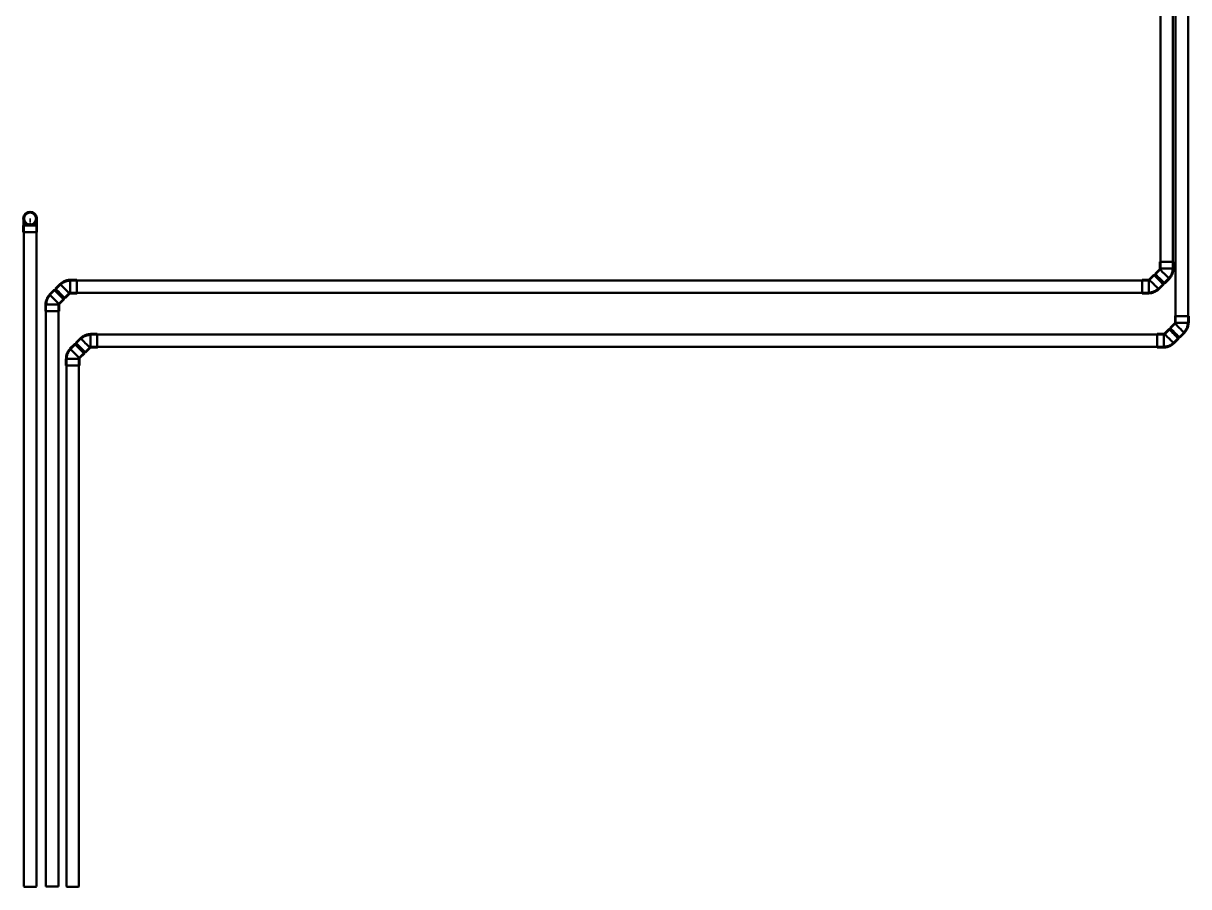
# Model space of a CAD drawing. Header units: millimetres. Extents: x -108050 to 96605, y 58136 to 140997.
# Drawn here: x -108050 to -89368, y 59946 to 73787 of the extents above; entities that cross this region are included whole.
import ezdxf

# ---------------------------------------------------------------- set-up
doc = ezdxf.new("R2010")
doc.units = ezdxf.units.MM
doc.linetypes.add('Center', pattern=[29.999999, 12, -6, 6, -6])
doc.layers.add('P-PIPE', color=3, linetype='Continuous', lineweight=50)
doc.layers.add('P-PIPE-CNTR', color=3, linetype='Center', lineweight=35)

# ---------------------------------------------------------------- blocks, each defined once
blk = doc.blocks.new('DSC_uPVC_Elbow_TienPhong - Standard-2085710-HẦM')
at = {"layer": 'P-PIPE'}
for p, q in [((-108050, 70546), (-108050, 70440)), ((-107831, 70440), (-107831, 70546))]:
    blk.add_line(p, q, dxfattribs=at)
at = {"layer": 'P-PIPE', "flags": 128}
for points in [[(-108048, 70658), (-108048, 70661), (-108048, 70665), (-108047, 70669), (-108047, 70673), (-108046, 70678), (-108045, 70682), (-108044, 70686), (-108043, 70690), (-108042, 70692)], [(-108048, 70649), (-108048, 70650), (-108048, 70652), (-108048, 70653), (-108048, 70654), (-108048, 70655), (-108048, 70655), (-108048, 70656), (-108048, 70656), (-108048, 70656), (-108048, 70656)], [(-108048, 70546), (-108048, 70551), (-108048, 70555), (-108048, 70560), (-108048, 70564), (-108048, 70568), (-108048, 70573), (-108048, 70577), (-108048, 70581), (-108048, 70585), (-108048, 70589), (-108048, 70593), (-108048, 70597), (-108048, 70601), (-108048, 70605), (-108048, 70609), (-108048, 70612), (-108048, 70616), (-108048, 70619), (-108048, 70622), (-108048, 70625), (-108048, 70628), (-108048, 70631), (-108048, 70634), (-108048, 70637), (-108048, 70638)], [(-108036, 70656), (-108036, 70652), (-108036, 70649), (-108035, 70645), (-108035, 70641), (-108034, 70637), (-108033, 70634), (-108032, 70630), (-108031, 70626), (-108030, 70623), (-108028, 70619), (-108027, 70616), (-108025, 70612), (-108023, 70609), (-108021, 70606), (-108019, 70602), (-108017, 70599), (-108015, 70596), (-108012, 70593), (-108010, 70591), (-108007, 70588), (-108004, 70585), (-108001, 70583), (-107998, 70580), (-107995, 70578), (-107992, 70576), (-107989, 70574), (-107986, 70572), (-107982, 70571), (-107979, 70569), (-107975, 70567), (-107972, 70566), (-107968, 70565), (-107964, 70564), (-107961, 70563), (-107957, 70562), (-107953, 70562), (-107949, 70561), (-107946, 70561), (-107942, 70561), (-107941, 70561)], [(-107941, 70561), (-107937, 70561), (-107933, 70561), (-107929, 70562), (-107926, 70562), (-107922, 70563), (-107918, 70564), (-107914, 70565), (-107911, 70566), (-107907, 70567), (-107904, 70569), (-107900, 70570), (-107897, 70572), (-107894, 70574), (-107890, 70576), (-107887, 70578), (-107884, 70580), (-107881, 70582), (-107878, 70585), (-107875, 70587), (-107873, 70590), (-107870, 70593), (-107867, 70596), (-107865, 70599), (-107863, 70602), (-107861, 70605), (-107859, 70608), (-107857, 70611), (-107855, 70615), (-107854, 70618), (-107852, 70622), (-107851, 70625), (-107850, 70629), (-107849, 70633), (-107848, 70636), (-107847, 70640), (-107846, 70644), (-107846, 70648), (-107846, 70651), (-107846, 70655), (-107846, 70656)], [(-107839, 70691), (-107838, 70687), (-107837, 70683), (-107836, 70679), (-107835, 70674), (-107835, 70670), (-107834, 70666), (-107834, 70662), (-107834, 70657), (-107834, 70656)], [(-107834, 70656), (-107834, 70656), (-107834, 70656), (-107834, 70655), (-107834, 70655), (-107834, 70654), (-107834, 70653), (-107834, 70652), (-107834, 70651), (-107834, 70649)], [(-107834, 70637), (-107834, 70634), (-107834, 70632), (-107834, 70629), (-107834, 70626), (-107834, 70623), (-107834, 70620), (-107834, 70616), (-107834, 70613), (-107834, 70609), (-107834, 70606), (-107834, 70602), (-107834, 70598), (-107834, 70594), (-107834, 70590), (-107834, 70586), (-107834, 70582), (-107834, 70578), (-107834, 70573), (-107834, 70569), (-107834, 70565), (-107834, 70560), (-107834, 70556), (-107834, 70552), (-107834, 70547), (-107834, 70546)]]:
    blk.add_lwpolyline(points, dxfattribs=at)
at = {"layer": 'P-PIPE'}
for centre, radius, start, end in [((-107941, 70656), 110, 0, 180), ((-107941, 70656), 110, 180, 0), ((-107941, 70657), 100, 0, 180), ((-107941, 70657), 100, 180, 0), ((-107941, 70656), 95.2, 90, 270), ((-107941, 70656), 95.2, 270, 90)]:
    blk.add_arc(centre, radius, start, end, dxfattribs=at)
for centre, major_axis, start_param, end_param in [((-107941, 70546), (110, 0), 2.947773, 3.141593), ((-107941, 70546), (110, 0), 3.141593, 6.283185), ((-107941, 70440), (110, 0), 3.141593, 6.283185), ((-107941, 70546), (107, 0), 3.224266, 3.389613), ((-107941, 70546), (107, 0), 6.035165, 6.200512), ((-107941, 70546), (110, 0), 0, 0.194867)]:
    blk.add_ellipse(centre, major_axis=major_axis, ratio=0.00388, start_param=start_param, end_param=end_param, dxfattribs=at)
blk = doc.blocks.new('DSC_uPVC_Elbow_TienPhong - Standard-2086013-HẦM')
at = {"layer": 'P-PIPE'}
for p, q in [((-89590, 68979), (-89665, 68904)), ((-89587, 69092), (-89587, 68986)), ((-89368, 68986), (-89368, 69092)), ((-89510, 68749), (-89435, 68824))]:
    blk.add_line(p, q, dxfattribs=at)
at = {"layer": 'P-PIPE', "flags": 128}
for points in [[(-89585, 68986), (-89585, 68986), (-89585, 68985), (-89585, 68985), (-89585, 68984), (-89585, 68984), (-89585, 68983), (-89585, 68983), (-89586, 68982), (-89586, 68982), (-89586, 68981), (-89586, 68981), (-89586, 68980), (-89587, 68980), (-89587, 68980), (-89587, 68979), (-89587, 68979), (-89588, 68978), (-89588, 68978), (-89588, 68977), (-89589, 68977)], [(-89446, 68834), (-89440, 68840), (-89434, 68847), (-89428, 68853), (-89423, 68860), (-89418, 68867), (-89414, 68875), (-89409, 68882), (-89405, 68890), (-89402, 68898), (-89398, 68905), (-89395, 68914), (-89392, 68922), (-89390, 68930), (-89388, 68938), (-89386, 68947), (-89385, 68955), (-89384, 68964), (-89383, 68972), (-89383, 68981), (-89383, 68986)], [(-89437, 68826), (-89431, 68832), (-89425, 68839), (-89419, 68846), (-89414, 68853), (-89408, 68861), (-89403, 68868), (-89399, 68876), (-89395, 68884), (-89391, 68893), (-89387, 68901), (-89384, 68909), (-89381, 68918), (-89378, 68927), (-89376, 68936), (-89374, 68945), (-89373, 68953), (-89372, 68963), (-89371, 68972), (-89371, 68981), (-89371, 68986)]]:
    blk.add_lwpolyline(points, dxfattribs=at)
at = {"layer": 'P-PIPE'}
for centre, major_axis, ratio, start_param, end_param in [((-89478, 69092), (110, 0), 0.005, 2.739092, 4.707389), ((-89513, 68901), (-77.5, 77.5), 0.007071, 6.116718, 7.853982), ((-89478, 68986), (-110, 0), 0.005, 6.278185, 7.848982), ((-89513, 68901), (-75.8, 75.8), 0.007071, 0.165347, 0.330694), ((-89478, 69092), (110, 0), 0.005, 4.707389, 6.278185), ((-89478, 68986), (110, 0), 0.005, 4.707389, 6.278185), ((-89477, 69092), (100, 0), 0.005, 4.969188, 5.230943), ((-89477, 69092), (100, 0), 0.005, 5.230988, 5.750427), ((-89477, 69092), (100, 0), 0.005, 5.754587, 6.005058), ((-89477, 69092), (-100, 0), 0.005, 2.874793, 3.136593), ((-89478, 69092), (110, 0), 0.005, 0, 0.402682), ((-89588, 68826), (-77.5, 77.5), 0.007071, 0, 1.570796), ((-89588, 68826), (-77.5, 77.5), 0.007071, 1.570796, 3.141593), ((-89513, 68901), (-77.5, 77.5), 0.007071, 1.570796, 3.310733), ((-89513, 68901), (-75.8, 75.8), 0.007071, 2.810899, 2.976246)]:
    blk.add_ellipse(centre, major_axis=major_axis, ratio=ratio, start_param=start_param, end_param=end_param, dxfattribs=at)
blk = doc.blocks.new('DSC_uPVC_Elbow_TienPhong - Standard-V116-HẦM')
at = {"layer": 'P-PIPE'}
for p, q in [((-89767, 68807), (-89873, 68807)), ((-89684, 68885), (-89759, 68810)), ((-89873, 68588), (-89767, 68588)), ((-89604, 68655), (-89529, 68730))]:
    blk.add_line(p, q, dxfattribs=at)
at = {"layer": 'P-PIPE', "flags": 128}
for points in [[(-89757, 68809), (-89758, 68808), (-89758, 68808), (-89758, 68808), (-89759, 68807), (-89759, 68807), (-89760, 68807), (-89760, 68806), (-89761, 68806), (-89761, 68806), (-89762, 68806), (-89762, 68806), (-89763, 68805), (-89763, 68805), (-89764, 68805), (-89764, 68805), (-89765, 68805), (-89765, 68805), (-89766, 68805), (-89766, 68805), (-89767, 68805)], [(-89767, 68602), (-89758, 68603), (-89749, 68603), (-89741, 68604), (-89732, 68605), (-89724, 68607), (-89715, 68609), (-89707, 68611), (-89699, 68613), (-89691, 68616), (-89683, 68619), (-89675, 68623), (-89667, 68627), (-89659, 68631), (-89652, 68635), (-89645, 68640), (-89638, 68645), (-89631, 68650), (-89624, 68656), (-89618, 68662), (-89614, 68665)], [(-89767, 68590), (-89757, 68591), (-89748, 68591), (-89739, 68592), (-89730, 68593), (-89721, 68595), (-89712, 68597), (-89704, 68599), (-89695, 68602), (-89686, 68605), (-89678, 68608), (-89670, 68612), (-89661, 68616), (-89653, 68621), (-89646, 68625), (-89638, 68630), (-89631, 68635), (-89623, 68641), (-89617, 68647), (-89610, 68653), (-89606, 68657)]]:
    blk.add_lwpolyline(points, dxfattribs=at)
at = {"layer": 'P-PIPE'}
for centre, major_axis, ratio, start_param, end_param in [((-89873, 68698), (0, 110), 0.005, 0.005, 1.575796), ((-89767, 68698), (0, 110), 0.005, 0.005, 1.575796), ((-89767, 68698), (0, 110), 0.005, 6.112956, 6.283185), ((-89767, 68698), (0, 107), 0.005, 0.005, 0.335694), ((-89681, 68733), (-77.5, 77.5), 0.007071, 0, 1.570796), ((-89607, 68808), (-77.5, 77.5), 0.007071, 5.881139, 7.853982), ((-89607, 68808), (-77.5, 77.5), 0.007071, 1.570796, 3.543639), ((-89606, 68807), (-70.7, 70.7), 0.007071, 1.570796, 1.826849), ((-89606, 68807), (-70.7, 70.7), 0.007071, 1.832596, 2.088229), ((-89606, 68807), (-70.7, 70.7), 0.007071, 2.094395, 2.349013), ((-89606, 68807), (-70.7, 70.7), 0.007071, 2.356194, 2.608635), ((-89873, 68698), (0, 110), 0.005, 1.575796, 3.146593), ((-89767, 68698), (0, 110), 0.005, 1.575796, 3.249845), ((-89767, 68698), (0, 107), 0.005, 2.815899, 3.141593), ((-89681, 68733), (-77.5, 77.5), 0.007071, 1.570796, 3.141593), ((-89606, 68807), (-70.7, 70.7), 0.007071, 2.617994, 2.864906), ((-89606, 68807), (-70.7, 70.7), 0.007071, 2.879793, 3.141593)]:
    blk.add_ellipse(centre, major_axis=major_axis, ratio=ratio, start_param=start_param, end_param=end_param, dxfattribs=at)
blk = doc.blocks.new('DSC_uPVC_Elbow_TienPhong - Standard-V119-HẦM')
at = {"layer": 'P-PIPE'}
for p, q in [((-89926, 69754), (-90001, 69679)), ((-90008, 69676), (-90114, 69676)), ((-89846, 69524), (-89771, 69599)), ((-90114, 69456), (-90008, 69456))]:
    blk.add_line(p, q, dxfattribs=at)
at = {"layer": 'P-PIPE', "flags": 128}
for points in [[(-89999, 69677), (-90000, 69677), (-90000, 69676), (-90000, 69676), (-90001, 69676), (-90001, 69675), (-90002, 69675), (-90002, 69675), (-90003, 69675), (-90003, 69674), (-90004, 69674), (-90004, 69674), (-90005, 69674), (-90005, 69674), (-90006, 69674), (-90006, 69673), (-90007, 69673), (-90007, 69673), (-90008, 69673), (-90008, 69673), (-90008, 69673)], [(-90008, 69471), (-90000, 69471), (-89991, 69472), (-89983, 69472), (-89974, 69474), (-89966, 69475), (-89957, 69477), (-89949, 69479), (-89941, 69482), (-89933, 69485), (-89925, 69488), (-89917, 69491), (-89909, 69495), (-89901, 69499), (-89894, 69504), (-89887, 69508), (-89880, 69513), (-89873, 69519), (-89866, 69524), (-89860, 69530), (-89856, 69534)], [(-90008, 69459), (-89999, 69459), (-89990, 69460), (-89981, 69460), (-89972, 69462), (-89963, 69463), (-89954, 69465), (-89946, 69468), (-89937, 69470), (-89928, 69473), (-89920, 69477), (-89912, 69480), (-89903, 69485), (-89895, 69489), (-89888, 69494), (-89880, 69499), (-89873, 69504), (-89865, 69509), (-89858, 69515), (-89852, 69521), (-89848, 69525)]]:
    blk.add_lwpolyline(points, dxfattribs=at)
at = {"layer": 'P-PIPE'}
for centre, major_axis, ratio, start_param, end_param in [((-89848, 69676), (-77.5, 77.5), 0.007071, 5.881139, 7.853982), ((-90114, 69566), (0, 110), 0.005, 0.005, 1.575796), ((-90114, 69566), (0, 110), 0.005, 1.575796, 3.146593), ((-90008, 69566), (0, 110), 0.005, 0.005, 1.575796), ((-90008, 69566), (0, 107), 0.005, 0.005, 0.335694), ((-90008, 69566), (0, 110), 0.005, 1.575796, 3.249845), ((-90008, 69566), (0, 110), 0.005, 6.112956, 6.283185), ((-89923, 69601), (-77.5, 77.5), 0.007071, 0, 1.570796), ((-89923, 69601), (-77.5, 77.5), 0.007071, 1.570796, 3.141593), ((-89848, 69676), (-77.5, 77.5), 0.007071, 1.570796, 3.543639), ((-89848, 69676), (-70.7, 70.7), 0.007071, 1.570796, 1.826849), ((-89848, 69676), (-70.7, 70.7), 0.007071, 1.832596, 2.088229), ((-89848, 69676), (-70.7, 70.7), 0.007071, 2.094395, 2.349013), ((-89848, 69676), (-70.7, 70.7), 0.007071, 2.356194, 2.608635), ((-89848, 69676), (-70.7, 70.7), 0.007071, 2.617994, 3.141593), ((-90008, 69566), (0, 107), 0.005, 2.815899, 3.141593)]:
    blk.add_ellipse(centre, major_axis=major_axis, ratio=ratio, start_param=start_param, end_param=end_param, dxfattribs=at)
blk = doc.blocks.new('DSC_uPVC_Elbow_TienPhong - Standard-V120-HẦM')
at = {"layer": 'P-PIPE'}
for p, q in [((-89829, 69961), (-89829, 69855)), ((-89610, 69855), (-89610, 69961)), ((-89832, 69847), (-89907, 69772)), ((-89752, 69617), (-89677, 69692))]:
    blk.add_line(p, q, dxfattribs=at)
at = {"layer": 'P-PIPE', "flags": 128}
for points in [[(-89827, 69855), (-89827, 69854), (-89827, 69854), (-89827, 69853), (-89827, 69853), (-89827, 69852), (-89827, 69852), (-89827, 69851), (-89827, 69851), (-89828, 69850), (-89828, 69850), (-89828, 69849), (-89828, 69849), (-89829, 69848), (-89829, 69848), (-89829, 69847), (-89829, 69847), (-89830, 69847), (-89830, 69846), (-89830, 69846), (-89831, 69846)], [(-89688, 69702), (-89682, 69709), (-89676, 69715), (-89670, 69722), (-89665, 69729), (-89660, 69736), (-89656, 69743), (-89651, 69751), (-89647, 69758), (-89644, 69766), (-89640, 69774), (-89637, 69782), (-89634, 69790), (-89632, 69798), (-89630, 69807), (-89628, 69815), (-89627, 69824), (-89626, 69832), (-89625, 69841), (-89624, 69849), (-89624, 69855)], [(-89679, 69694), (-89673, 69701), (-89667, 69707), (-89661, 69714), (-89655, 69722), (-89650, 69729), (-89645, 69737), (-89641, 69745), (-89637, 69753), (-89633, 69761), (-89629, 69769), (-89626, 69778), (-89623, 69786), (-89620, 69795), (-89618, 69804), (-89616, 69813), (-89615, 69822), (-89614, 69831), (-89613, 69840), (-89613, 69849), (-89612, 69855)]]:
    blk.add_lwpolyline(points, dxfattribs=at)
at = {"layer": 'P-PIPE'}
for centre, major_axis, ratio, start_param, end_param in [((-89720, 69961), (110, 0), 0.005, 2.739085, 4.707389), ((-89720, 69961), (-110, 0), 0.005, 1.565796, 3.136593), ((-89719, 69961), (100, 0), 0.005, 4.969188, 5.230963), ((-89719, 69961), (100, 0), 0.005, 5.230988, 5.750442), ((-89719, 69961), (100, 0), 0.005, 5.754587, 6.005058), ((-89719, 69961), (-100, 0), 0.005, 2.874793, 3.136593), ((-89720, 69961), (110, 0), 0.005, 0, 0.40269), ((-89830, 69695), (-77.5, 77.5), 0.007071, 0, 1.570796), ((-89755, 69770), (-77.5, 77.5), 0.007071, 0, 1.570796), ((-89755, 69770), (-77.5, 77.5), 0.007071, 6.116718, 6.263549), ((-89720, 69855), (110, 0), 0.005, 3.136593, 4.707389), ((-89755, 69770), (-75.8, 75.8), 0.007071, 0.165347, 0.330694), ((-89830, 69695), (-77.5, 77.5), 0.007071, 1.570796, 3.141593), ((-89755, 69770), (-77.5, 77.5), 0.007071, 1.570796, 3.310733), ((-89720, 69855), (-110, 0), 0.005, 1.565796, 3.136593), ((-89755, 69770), (-75.8, 75.8), 0.007071, 2.810899, 2.976246)]:
    blk.add_ellipse(centre, major_axis=major_axis, ratio=ratio, start_param=start_param, end_param=end_param, dxfattribs=at)
blk = doc.blocks.new('DSC_uPVC_Elbow_TienPhong - Standard-V121-HẦM')
at = {"layer": 'P-PIPE'}
for p, q in [((-106865, 68807), (-106971, 68807)), ((-107133, 68740), (-107208, 68665)), ((-107053, 68510), (-106978, 68585)), ((-106971, 68588), (-106865, 68588))]:
    blk.add_line(p, q, dxfattribs=at)
at = {"layer": 'P-PIPE', "flags": 128}
for points in [[(-106971, 68805), (-106980, 68805), (-106989, 68804), (-106998, 68803), (-107007, 68802), (-107016, 68800), (-107025, 68798), (-107033, 68796), (-107042, 68793), (-107051, 68790), (-107059, 68787), (-107067, 68783), (-107076, 68779), (-107084, 68775), (-107091, 68770), (-107099, 68765), (-107106, 68760), (-107114, 68754), (-107120, 68748), (-107127, 68742), (-107131, 68738)], [(-106971, 68793), (-106979, 68793), (-106988, 68792), (-106996, 68791), (-107005, 68790), (-107013, 68789), (-107022, 68787), (-107030, 68784), (-107038, 68782), (-107046, 68779), (-107054, 68776), (-107062, 68772), (-107070, 68768), (-107078, 68764), (-107085, 68760), (-107092, 68755), (-107099, 68750), (-107106, 68745), (-107113, 68739), (-107119, 68734), (-107123, 68730)], [(-106980, 68587), (-106979, 68587), (-106979, 68587), (-106979, 68588), (-106978, 68588), (-106978, 68588), (-106977, 68589), (-106977, 68589), (-106976, 68589), (-106976, 68589), (-106975, 68589), (-106975, 68590), (-106974, 68590), (-106974, 68590), (-106973, 68590), (-106973, 68590), (-106972, 68590), (-106972, 68590), (-106971, 68590), (-106971, 68590), (-106971, 68590)]]:
    blk.add_lwpolyline(points, dxfattribs=at)
at = {"layer": 'P-PIPE'}
for centre, major_axis, ratio, start_param, end_param in [((-106971, 68698), (0, 110), 0.005, 0.005, 1.575796), ((-106865, 68698), (0, 110), 0.005, 5.880514, 6.283185), ((-106865, 68698), (0, 110), 0.005, 0.005, 1.575796), ((-106865, 68698), (0, 100), 0.005, 0.005, 0.133414), ((-106865, 68698), (0, 100), 0.005, 0.266799, 0.395213), ((-106865, 68698), (0, 100), 0.005, 0.528599, 0.657013), ((-106865, 68698), (0, 100), 0.005, 0.790398, 0.918812), ((-107130, 68587), (-77.5, 77.5), 0.007071, 0, 1.570796), ((-107056, 68662), (-77.5, 77.5), 0.007071, 6.114045, 7.853982), ((-107130, 68587), (-77.5, 77.5), 0.007071, 1.570796, 3.141593), ((-107056, 68662), (-75.8, 75.8), 0.007071, 0.165347, 0.330694), ((-107056, 68662), (-77.5, 77.5), 0.007071, 1.570796, 3.30806), ((-107056, 68662), (-75.8, 75.8), 0.007071, 2.810899, 2.976246), ((-106971, 68698), (0, 110), 0.005, 1.575796, 3.146593), ((-106865, 68698), (0, 100), 0.005, 1.052197, 1.180611), ((-106865, 68698), (0, 110), 0.005, 1.575796, 3.544083), ((-106865, 68698), (0, 100), 0.005, 1.837596, 1.96601), ((-106865, 68698), (0, 100), 0.005, 2.099395, 2.227809), ((-106865, 68698), (0, 100), 0.005, 2.361194, 2.489608), ((-106865, 68698), (0, 100), 0.005, 2.622994, 2.751408), ((-106865, 68698), (0, 100), 0.005, 2.884793, 3.141593)]:
    blk.add_ellipse(centre, major_axis=major_axis, ratio=ratio, start_param=start_param, end_param=end_param, dxfattribs=at)
blk = doc.blocks.new('DSC_uPVC_Elbow_TienPhong - Standard-V122-HẦM')
at = {"layer": 'P-PIPE'}
for p, q in [((-107227, 68646), (-107302, 68571)), ((-107369, 68409), (-107369, 68303)), ((-107150, 68303), (-107150, 68409)), ((-107147, 68416), (-107072, 68491))]:
    blk.add_line(p, q, dxfattribs=at)
at = {"layer": 'P-PIPE', "flags": 128}
for points in [[(-107300, 68570), (-107306, 68563), (-107312, 68556), (-107318, 68549), (-107323, 68542), (-107329, 68535), (-107334, 68527), (-107338, 68519), (-107342, 68511), (-107346, 68503), (-107350, 68494), (-107353, 68486), (-107356, 68477), (-107359, 68468), (-107361, 68460), (-107363, 68451), (-107364, 68442), (-107365, 68433), (-107366, 68424), (-107366, 68415), (-107367, 68409)], [(-107292, 68561), (-107297, 68555), (-107303, 68549), (-107309, 68542), (-107314, 68535), (-107319, 68528), (-107323, 68521), (-107328, 68513), (-107332, 68506), (-107335, 68498), (-107339, 68490), (-107342, 68482), (-107345, 68474), (-107347, 68465), (-107349, 68457), (-107351, 68449), (-107352, 68440), (-107353, 68432), (-107354, 68423), (-107354, 68414), (-107355, 68409)], [(-107152, 68409), (-107152, 68409), (-107152, 68410), (-107152, 68410), (-107152, 68411), (-107152, 68411), (-107152, 68412), (-107152, 68412), (-107151, 68413), (-107151, 68413), (-107151, 68414), (-107151, 68414), (-107151, 68415), (-107150, 68415), (-107150, 68416), (-107150, 68416), (-107150, 68417), (-107149, 68417), (-107149, 68417), (-107149, 68418), (-107148, 68418)]]:
    blk.add_lwpolyline(points, dxfattribs=at)
at = {"layer": 'P-PIPE'}
for centre, major_axis, ratio, start_param, end_param in [((-107224, 68494), (-77.5, 77.5), 0.007071, 0, 1.570796), ((-107149, 68569), (-77.5, 77.5), 0.007071, 5.881139, 7.853982), ((-107149, 68569), (-70.7, 70.7), 0.007071, 0, 1.570796), ((-107149, 68569), (-77.5, 77.5), 0.007071, 1.570796, 3.543639), ((-107149, 68569), (-70.7, 70.7), 0.007071, 1.570796, 3.141593), ((-107259, 68409), (110, 0), 0.005, 3.033341, 4.707389), ((-107259, 68409), (107, 0), 0.005, 3.141593, 3.467287), ((-107259, 68409), (110, 0), 0.005, 4.707389, 6.278185), ((-107224, 68494), (-77.5, 77.5), 0.007071, 1.570796, 3.141593), ((-107259, 68409), (107, 0), 0.005, 5.947491, 6.278185), ((-107259, 68409), (110, 0), 0.005, 0, 0.170229), ((-107259, 68303), (110, 0), 0.005, 3.136593, 4.707389), ((-107259, 68303), (-110, 0), 0.005, 1.565796, 3.136593)]:
    blk.add_ellipse(centre, major_axis=major_axis, ratio=ratio, start_param=start_param, end_param=end_param, dxfattribs=at)
blk = doc.blocks.new('DSC_uPVC_Elbow_TienPhong - Standard-V123-HẦM')
at = {"layer": 'P-PIPE'}
for p, q in [((-107461, 69608), (-107536, 69533)), ((-107192, 69676), (-107298, 69676)), ((-107381, 69378), (-107306, 69453)), ((-107298, 69456), (-107192, 69456))]:
    blk.add_line(p, q, dxfattribs=at)
at = {"layer": 'P-PIPE', "flags": 128}
for points in [[(-107298, 69673), (-107308, 69673), (-107317, 69673), (-107326, 69672), (-107335, 69670), (-107344, 69669), (-107353, 69667), (-107361, 69664), (-107370, 69662), (-107379, 69659), (-107387, 69655), (-107395, 69652), (-107404, 69648), (-107411, 69643), (-107419, 69638), (-107427, 69634), (-107434, 69628), (-107441, 69623), (-107448, 69617), (-107455, 69611), (-107459, 69607)], [(-107299, 69661), (-107307, 69661), (-107316, 69661), (-107324, 69660), (-107333, 69658), (-107341, 69657), (-107350, 69655), (-107358, 69653), (-107366, 69650), (-107374, 69647), (-107382, 69644), (-107390, 69641), (-107398, 69637), (-107406, 69633), (-107413, 69628), (-107420, 69624), (-107427, 69619), (-107434, 69613), (-107441, 69608), (-107447, 69602), (-107451, 69598)], [(-107308, 69455), (-107307, 69455), (-107307, 69456), (-107307, 69456), (-107306, 69456), (-107306, 69457), (-107305, 69457), (-107305, 69457), (-107304, 69457), (-107304, 69458), (-107303, 69458), (-107303, 69458), (-107302, 69458), (-107302, 69458), (-107301, 69458), (-107301, 69459), (-107300, 69459), (-107300, 69459), (-107299, 69459), (-107299, 69459), (-107298, 69459)]]:
    blk.add_lwpolyline(points, dxfattribs=at)
at = {"layer": 'P-PIPE'}
for centre, major_axis, ratio, start_param, end_param in [((-107458, 69456), (-77.5, 77.5), 0.007071, 0, 1.570796), ((-107384, 69531), (-77.5, 77.5), 0.007071, 0, 1.570796), ((-107384, 69531), (-75.8, 75.8), 0.007071, 0.165347, 0.330694), ((-107384, 69531), (-77.5, 77.5), 0.007071, 1.570796, 3.30806), ((-107298, 69566), (0, 110), 0.005, 0.005, 1.575796), ((-107298, 69566), (0, 110), 0.005, 1.575796, 3.146593), ((-107192, 69566), (0, 110), 0.005, 0.005, 1.575796), ((-107192, 69566), (0, 100), 0.005, 0.005, 0.133414), ((-107192, 69566), (0, 100), 0.005, 0.266799, 0.395213), ((-107192, 69566), (0, 100), 0.005, 0.528599, 0.657013), ((-107192, 69566), (0, 100), 0.005, 0.790398, 0.918812), ((-107192, 69566), (0, 100), 0.005, 1.052197, 1.180611), ((-107192, 69566), (0, 110), 0.005, 1.575796, 3.54408), ((-107192, 69566), (0, 100), 0.005, 1.837596, 1.96601), ((-107192, 69566), (0, 100), 0.005, 2.099395, 2.227809), ((-107192, 69566), (0, 110), 0.005, 5.880516, 6.283185), ((-107458, 69456), (-77.5, 77.5), 0.007071, 1.570796, 3.141593), ((-107384, 69531), (-75.8, 75.8), 0.007071, 2.810899, 2.976246), ((-107192, 69566), (0, 100), 0.005, 2.361194, 2.489608), ((-107192, 69566), (0, 100), 0.005, 2.622994, 2.751408), ((-107192, 69566), (0, 100), 0.005, 2.884793, 3.141593)]:
    blk.add_ellipse(centre, major_axis=major_axis, ratio=ratio, start_param=start_param, end_param=end_param, dxfattribs=at)

msp = doc.modelspace()

# ---------------------------------------------------------------- linework, layer by layer
at = {"layer": 'P-PIPE'}
for p, q in [((-89820, 86465), (-89820, 69855)), ((-89620, 69855), (-89620, 86465)), ((-89578, 85838), (-89578, 68986)), ((-89378, 68986), (-89378, 85838)), ((-108041, 70546), (-108041, 59946)), ((-107841, 59946), (-107841, 70546)), ((-89826, 69841), (-89994, 69672)), ((-89853, 69531), (-89684, 69699)), ((-107454, 69602), (-107623, 69433)), ((-90008, 69666), (-107298, 69666)), ((-107481, 69292), (-107313, 69460)), ((-107298, 69466), (-90008, 69466)), ((-107687, 69277), (-107687, 59947)), ((-107487, 59947), (-107487, 69277)), ((-89584, 68972), (-89752, 68804)), ((-89767, 68798), (-106971, 68798)), ((-89611, 68662), (-89442, 68831)), ((-107126, 68733), (-107295, 68565)), ((-107153, 68423), (-106985, 68592)), ((-106971, 68598), (-89767, 68598)), ((-107359, 68409), (-107359, 59946)), ((-107159, 59946), (-107159, 68409))]:
    msp.add_line(p, q, dxfattribs=at)
for centre, ratio, start_param, end_param in [((-107941, 59946), 0.00388, 3.141593, 4.712389), ((-107941, 59946), 0.00388, 4.712389, 6.283185), ((-107587, 59947), 0.005, 3.141593, 4.712389), ((-107587, 59947), 0.005, 4.712389, 6.283185), ((-107259, 59946), 0.005, 3.141593, 4.712389), ((-107259, 59946), 0.005, 4.712389, 6.283185)]:
    msp.add_ellipse(centre, major_axis=(100, 0), ratio=ratio, start_param=start_param, end_param=end_param, dxfattribs=at)
at = {"layer": 'P-PIPE-CNTR'}
msp.add_line((-107941, 70656), (-107941, 70561), dxfattribs=at)

# ---------------------------------------------------------------- block references
at = {"layer": 'P-PIPE'}
for name, p in [('DSC_uPVC_Elbow_TienPhong - Standard-2085710-HẦM', (0, 0)), ('DSC_uPVC_Elbow_TienPhong - Standard-V120-HẦM', (0, 0)), ('DSC_uPVC_Elbow_TienPhong - Standard-V119-HẦM', (0, 0)), ('DSC_uPVC_Elbow_TienPhong - Standard-V122-HẦM', (-328, 868)), ('DSC_uPVC_Elbow_TienPhong - Standard-V123-HẦM', (0, 0)), ('DSC_uPVC_Elbow_TienPhong - Standard-2086013-HẦM', (0, 0)), ('DSC_uPVC_Elbow_TienPhong - Standard-V121-HẦM', (0, 0)), ('DSC_uPVC_Elbow_TienPhong - Standard-V116-HẦM', (0, 0)), ('DSC_uPVC_Elbow_TienPhong - Standard-V122-HẦM', (0, 0))]:
    msp.add_blockref(name, p, dxfattribs=at)

doc.saveas('drawing.dxf')
